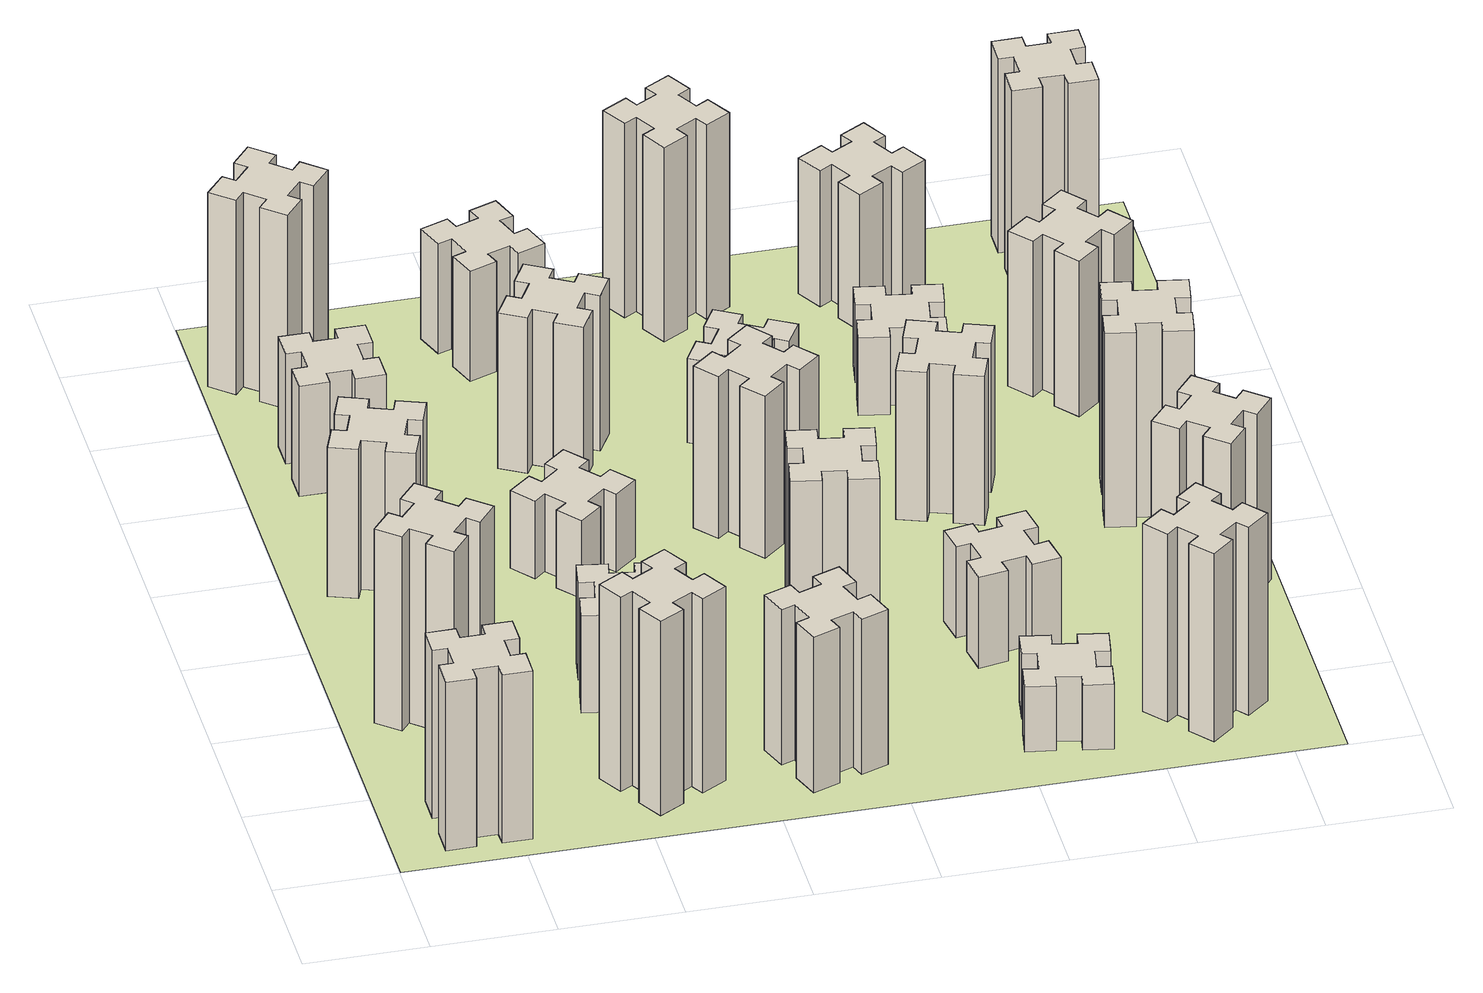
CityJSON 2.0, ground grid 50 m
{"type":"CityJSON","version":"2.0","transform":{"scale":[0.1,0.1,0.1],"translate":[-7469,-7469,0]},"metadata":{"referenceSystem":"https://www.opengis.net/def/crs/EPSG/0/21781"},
"CityObjects":{
"building1":{"type":"Building","attributes":{"class":"1000","function":"1000","usage":"1000","yearOfConstruction":2016,"roofType":"1000","measuredHeight":78,"storeysAboveGround":30,"storeysBelowGround":0},"geometry":[{"type":"Solid","lod":"1","boundaries":[[[[0,1,2,3,4,5,6,7,8,9,10,11,12,13,14,15,16,17,18,19]],[[17,16,20,21]],[[16,15,22,20]],[[15,14,23,22]],[[14,13,24,23]],[[13,12,25,24]],[[12,11,26,25]],[[11,10,27,26]],[[10,9,28,27]],[[9,8,29,28]],[[8,7,30,29]],[[7,6,31,30]],[[6,5,32,31]],[[5,4,33,32]],[[4,3,34,33]],[[3,2,35,34]],[[2,1,36,35]],[[1,0,37,36]],[[0,19,38,37]],[[19,18,39,38]],[[18,17,21,39]],[[24,25,26,27,28,29,30,31,32,33,34,35,36,37,38,39,21,20,22,23]]]]}]},
"building2":{"type":"Building","attributes":{"class":"1000","function":"1000","usage":"1000","yearOfConstruction":2016,"roofType":"1000","measuredHeight":90,"storeysAboveGround":30,"storeysBelowGround":0},"geometry":[{"type":"Solid","lod":"1","boundaries":[[[[40,41,42,43,44,45,46,47,48,49,50,51,52,53,54,55,56,57,58,59]],[[57,56,60,61]],[[56,55,62,60]],[[55,54,63,62]],[[54,53,64,63]],[[53,52,65,64]],[[52,51,66,65]],[[51,50,67,66]],[[50,49,68,67]],[[49,48,69,68]],[[48,47,70,69]],[[47,46,71,70]],[[46,45,72,71]],[[45,44,73,72]],[[44,43,74,73]],[[43,42,75,74]],[[42,41,76,75]],[[41,40,77,76]],[[40,59,78,77]],[[59,58,79,78]],[[58,57,61,79]],[[64,65,66,67,68,69,70,71,72,73,74,75,76,77,78,79,61,60,62,63]]]]}]},
"building3":{"type":"Building","attributes":{"class":"1000","function":"1000","usage":"1000","yearOfConstruction":2016,"roofType":"1000","measuredHeight":69,"storeysAboveGround":30,"storeysBelowGround":0},"geometry":[{"type":"Solid","lod":"1","boundaries":[[[[80,81,82,83,84,85,86,87,88,89,90,91,92,93,94,95,96,97,98,99]],[[97,96,100,101]],[[96,95,102,100]],[[95,94,103,102]],[[94,93,104,103]],[[93,92,105,104]],[[92,91,106,105]],[[91,90,107,106]],[[90,89,108,107]],[[89,88,109,108]],[[88,87,110,109]],[[87,86,111,110]],[[86,85,112,111]],[[85,84,113,112]],[[84,83,114,113]],[[83,82,115,114]],[[82,81,116,115]],[[81,80,117,116]],[[80,99,118,117]],[[99,98,119,118]],[[98,97,101,119]],[[104,105,106,107,108,109,110,111,112,113,114,115,116,117,118,119,101,100,102,103]]]]}]},
"building4":{"type":"Building","attributes":{"class":"1000","function":"1000","usage":"1000","yearOfConstruction":2016,"roofType":"1000","measuredHeight":51,"storeysAboveGround":30,"storeysBelowGround":0},"geometry":[{"type":"Solid","lod":"1","boundaries":[[[[120,121,122,123,124,125,126,127,128,129,130,131,132,133,134,135,136,137,138,139]],[[137,136,140,141]],[[136,135,142,140]],[[135,134,143,142]],[[134,133,144,143]],[[133,132,145,144]],[[132,131,146,145]],[[131,130,147,146]],[[130,129,148,147]],[[129,128,149,148]],[[128,127,150,149]],[[127,126,151,150]],[[126,125,152,151]],[[125,124,153,152]],[[124,123,154,153]],[[123,122,155,154]],[[122,121,156,155]],[[121,120,157,156]],[[120,139,158,157]],[[139,138,159,158]],[[138,137,141,159]],[[144,145,146,147,148,149,150,151,152,153,154,155,156,157,158,159,141,140,142,143]]]]}]},
"building5":{"type":"Building","attributes":{"class":"1000","function":"1000","usage":"1000","yearOfConstruction":2016,"roofType":"1000","measuredHeight":90,"storeysAboveGround":30,"storeysBelowGround":0},"geometry":[{"type":"Solid","lod":"1","boundaries":[[[[160,161,162,163,164,165,166,167,168,169,170,171,172,173,174,175,176,177,178,179]],[[177,176,180,181]],[[176,175,182,180]],[[175,174,183,182]],[[174,173,184,183]],[[173,172,185,184]],[[172,171,186,185]],[[171,170,187,186]],[[170,169,188,187]],[[169,168,189,188]],[[168,167,190,189]],[[167,166,191,190]],[[166,165,192,191]],[[165,164,193,192]],[[164,163,194,193]],[[163,162,195,194]],[[162,161,196,195]],[[161,160,197,196]],[[160,179,198,197]],[[179,178,199,198]],[[178,177,181,199]],[[184,185,186,187,188,189,190,191,192,193,194,195,196,197,198,199,181,180,182,183]]]]}]},
"building6":{"type":"Building","attributes":{"class":"1000","function":"1000","usage":"1000","yearOfConstruction":2016,"roofType":"1000","measuredHeight":90,"storeysAboveGround":30,"storeysBelowGround":0},"geometry":[{"type":"Solid","lod":"1","boundaries":[[[[200,201,202,203,204,205,206,207,208,209,210,211,212,213,214,215,216,217,218,219]],[[217,216,220,221]],[[216,215,222,220]],[[215,214,223,222]],[[214,213,224,223]],[[213,212,225,224]],[[212,211,226,225]],[[211,210,227,226]],[[210,209,228,227]],[[209,208,229,228]],[[208,207,230,229]],[[207,206,231,230]],[[206,205,232,231]],[[205,204,233,232]],[[204,203,234,233]],[[203,202,235,234]],[[202,201,236,235]],[[201,200,237,236]],[[200,219,238,237]],[[219,218,239,238]],[[218,217,221,239]],[[224,225,226,227,228,229,230,231,232,233,234,235,236,237,238,239,221,220,222,223]]]]}]},
"building7":{"type":"Building","attributes":{"class":"1000","function":"1000","usage":"1000","yearOfConstruction":2016,"roofType":"1000","measuredHeight":45,"storeysAboveGround":30,"storeysBelowGround":0},"geometry":[{"type":"Solid","lod":"1","boundaries":[[[[240,241,242,243,244,245,246,247,248,249,250,251,252,253,254,255,256,257,258,259]],[[257,256,260,261]],[[256,255,262,260]],[[255,254,263,262]],[[254,253,264,263]],[[253,252,265,264]],[[252,251,266,265]],[[251,250,267,266]],[[250,249,268,267]],[[249,248,269,268]],[[248,247,270,269]],[[247,246,271,270]],[[246,245,272,271]],[[245,244,273,272]],[[244,243,274,273]],[[243,242,275,274]],[[242,241,276,275]],[[241,240,277,276]],[[240,259,278,277]],[[259,258,279,278]],[[258,257,261,279]],[[264,265,266,267,268,269,270,271,272,273,274,275,276,277,278,279,261,260,262,263]]]]}]},
"building8":{"type":"Building","attributes":{"class":"1000","function":"1000","usage":"1000","yearOfConstruction":2016,"roofType":"1000","measuredHeight":36,"storeysAboveGround":30,"storeysBelowGround":0},"geometry":[{"type":"Solid","lod":"1","boundaries":[[[[280,281,282,283,284,285,286,287,288,289,290,291,292,293,294,295,296,297,298,299]],[[297,296,300,301]],[[296,295,302,300]],[[295,294,303,302]],[[294,293,304,303]],[[293,292,305,304]],[[292,291,306,305]],[[291,290,307,306]],[[290,289,308,307]],[[289,288,309,308]],[[288,287,310,309]],[[287,286,311,310]],[[286,285,312,311]],[[285,284,313,312]],[[284,283,314,313]],[[283,282,315,314]],[[282,281,316,315]],[[281,280,317,316]],[[280,299,318,317]],[[299,298,319,318]],[[298,297,301,319]],[[304,305,306,307,308,309,310,311,312,313,314,315,316,317,318,319,301,300,302,303]]]]}]},
"building9":{"type":"Building","attributes":{"class":"1000","function":"1000","usage":"1000","yearOfConstruction":2016,"roofType":"1000","measuredHeight":72,"storeysAboveGround":30,"storeysBelowGround":0},"geometry":[{"type":"Solid","lod":"1","boundaries":[[[[320,321,322,323,324,325,326,327,328,329,330,331,332,333,334,335,336,337,338,339]],[[337,336,340,341]],[[336,335,342,340]],[[335,334,343,342]],[[334,333,344,343]],[[333,332,345,344]],[[332,331,346,345]],[[331,330,347,346]],[[330,329,348,347]],[[329,328,349,348]],[[328,327,350,349]],[[327,326,351,350]],[[326,325,352,351]],[[325,324,353,352]],[[324,323,354,353]],[[323,322,355,354]],[[322,321,356,355]],[[321,320,357,356]],[[320,339,358,357]],[[339,338,359,358]],[[338,337,341,359]],[[344,345,346,347,348,349,350,351,352,353,354,355,356,357,358,359,341,340,342,343]]]]}]},
"building10":{"type":"Building","attributes":{"class":"1000","function":"1000","usage":"1000","yearOfConstruction":2016,"roofType":"1000","measuredHeight":72,"storeysAboveGround":30,"storeysBelowGround":0},"geometry":[{"type":"Solid","lod":"1","boundaries":[[[[360,361,362,363,364,365,366,367,368,369,370,371,372,373,374,375,376,377,378,379]],[[377,376,380,381]],[[376,375,382,380]],[[375,374,383,382]],[[374,373,384,383]],[[373,372,385,384]],[[372,371,386,385]],[[371,370,387,386]],[[370,369,388,387]],[[369,368,389,388]],[[368,367,390,389]],[[367,366,391,390]],[[366,365,392,391]],[[365,364,393,392]],[[364,363,394,393]],[[363,362,395,394]],[[362,361,396,395]],[[361,360,397,396]],[[360,379,398,397]],[[379,378,399,398]],[[378,377,381,399]],[[384,385,386,387,388,389,390,391,392,393,394,395,396,397,398,399,381,380,382,383]]]]}]},
"building11":{"type":"Building","attributes":{"class":"1000","function":"1000","usage":"1000","yearOfConstruction":2016,"roofType":"1000","measuredHeight":51,"storeysAboveGround":30,"storeysBelowGround":0},"geometry":[{"type":"Solid","lod":"1","boundaries":[[[[400,401,402,403,404,405,406,407,408,409,410,411,412,413,414,415,416,417,418,419]],[[417,416,420,421]],[[416,415,422,420]],[[415,414,423,422]],[[414,413,424,423]],[[413,412,425,424]],[[412,411,426,425]],[[411,410,427,426]],[[410,409,428,427]],[[409,408,429,428]],[[408,407,430,429]],[[407,406,431,430]],[[406,405,432,431]],[[405,404,433,432]],[[404,403,434,433]],[[403,402,435,434]],[[402,401,436,435]],[[401,400,437,436]],[[400,419,438,437]],[[419,418,439,438]],[[418,417,421,439]],[[424,425,426,427,428,429,430,431,432,433,434,435,436,437,438,439,421,420,422,423]]]]}]},
"building12":{"type":"Building","attributes":{"class":"1000","function":"1000","usage":"1000","yearOfConstruction":2016,"roofType":"1000","measuredHeight":87,"storeysAboveGround":30,"storeysBelowGround":0},"geometry":[{"type":"Solid","lod":"1","boundaries":[[[[440,441,442,443,444,445,446,447,448,449,450,451,452,453,454,455,456,457,458,459]],[[457,456,460,461]],[[456,455,462,460]],[[455,454,463,462]],[[454,453,464,463]],[[453,452,465,464]],[[452,451,466,465]],[[451,450,467,466]],[[450,449,468,467]],[[449,448,469,468]],[[448,447,470,469]],[[447,446,471,470]],[[446,445,472,471]],[[445,444,473,472]],[[444,443,474,473]],[[443,442,475,474]],[[442,441,476,475]],[[441,440,477,476]],[[440,459,478,477]],[[459,458,479,478]],[[458,457,461,479]],[[464,465,466,467,468,469,470,471,472,473,474,475,476,477,478,479,461,460,462,463]]]]}]},
"building13":{"type":"Building","attributes":{"class":"1000","function":"1000","usage":"1000","yearOfConstruction":2016,"roofType":"1000","measuredHeight":75,"storeysAboveGround":30,"storeysBelowGround":0},"geometry":[{"type":"Solid","lod":"1","boundaries":[[[[480,481,482,483,484,485,486,487,488,489,490,491,492,493,494,495,496,497,498,499]],[[497,496,500,501]],[[496,495,502,500]],[[495,494,503,502]],[[494,493,504,503]],[[493,492,505,504]],[[492,491,506,505]],[[491,490,507,506]],[[490,489,508,507]],[[489,488,509,508]],[[488,487,510,509]],[[487,486,511,510]],[[486,485,512,511]],[[485,484,513,512]],[[484,483,514,513]],[[483,482,515,514]],[[482,481,516,515]],[[481,480,517,516]],[[480,499,518,517]],[[499,498,519,518]],[[498,497,501,519]],[[504,505,506,507,508,509,510,511,512,513,514,515,516,517,518,519,501,500,502,503]]]]}]},
"building14":{"type":"Building","attributes":{"class":"1000","function":"1000","usage":"1000","yearOfConstruction":2016,"roofType":"1000","measuredHeight":39,"storeysAboveGround":30,"storeysBelowGround":0},"geometry":[{"type":"Solid","lod":"1","boundaries":[[[[520,521,522,523,524,525,526,527,528,529,530,531,532,533,534,535,536,537,538,539]],[[537,536,540,541]],[[536,535,542,540]],[[535,534,543,542]],[[534,533,544,543]],[[533,532,545,544]],[[532,531,546,545]],[[531,530,547,546]],[[530,529,548,547]],[[529,528,549,548]],[[528,527,550,549]],[[527,526,551,550]],[[526,525,552,551]],[[525,524,553,552]],[[524,523,554,553]],[[523,522,555,554]],[[522,521,556,555]],[[521,520,557,556]],[[520,539,558,557]],[[539,538,559,558]],[[538,537,541,559]],[[544,545,546,547,548,549,550,551,552,553,554,555,556,557,558,559,541,540,542,543]]]]}]},
"building15":{"type":"Building","attributes":{"class":"1000","function":"1000","usage":"1000","yearOfConstruction":2016,"roofType":"1000","measuredHeight":30,"storeysAboveGround":30,"storeysBelowGround":0},"geometry":[{"type":"Solid","lod":"1","boundaries":[[[[560,561,562,563,564,565,566,567,568,569,570,571,572,573,574,575,576,577,578,579]],[[577,576,580,581]],[[576,575,582,580]],[[575,574,583,582]],[[574,573,584,583]],[[573,572,585,584]],[[572,571,586,585]],[[571,570,587,586]],[[570,569,588,587]],[[569,568,589,588]],[[568,567,590,589]],[[567,566,591,590]],[[566,565,592,591]],[[565,564,593,592]],[[564,563,594,593]],[[563,562,595,594]],[[562,561,596,595]],[[561,560,597,596]],[[560,579,598,597]],[[579,578,599,598]],[[578,577,581,599]],[[584,585,586,587,588,589,590,591,592,593,594,595,596,597,598,599,581,580,582,583]]]]}]},
"building16":{"type":"Building","attributes":{"class":"1000","function":"1000","usage":"1000","yearOfConstruction":2016,"roofType":"1000","measuredHeight":90,"storeysAboveGround":30,"storeysBelowGround":0},"geometry":[{"type":"Solid","lod":"1","boundaries":[[[[600,601,602,603,604,605,606,607,608,609,610,611,612,613,614,615,616,617,618,619]],[[617,616,620,621]],[[616,615,622,620]],[[615,614,623,622]],[[614,613,624,623]],[[613,612,625,624]],[[612,611,626,625]],[[611,610,627,626]],[[610,609,628,627]],[[609,608,629,628]],[[608,607,630,629]],[[607,606,631,630]],[[606,605,632,631]],[[605,604,633,632]],[[604,603,634,633]],[[603,602,635,634]],[[602,601,636,635]],[[601,600,637,636]],[[600,619,638,637]],[[619,618,639,638]],[[618,617,621,639]],[[624,625,626,627,628,629,630,631,632,633,634,635,636,637,638,639,621,620,622,623]]]]}]},
"building17":{"type":"Building","attributes":{"class":"1000","function":"1000","usage":"1000","yearOfConstruction":2016,"roofType":"1000","measuredHeight":42,"storeysAboveGround":30,"storeysBelowGround":0},"geometry":[{"type":"Solid","lod":"1","boundaries":[[[[640,641,642,643,644,645,646,647,648,649,650,651,652,653,654,655,656,657,658,659]],[[657,656,660,661]],[[656,655,662,660]],[[655,654,663,662]],[[654,653,664,663]],[[653,652,665,664]],[[652,651,666,665]],[[651,650,667,666]],[[650,649,668,667]],[[649,648,669,668]],[[648,647,670,669]],[[647,646,671,670]],[[646,645,672,671]],[[645,644,673,672]],[[644,643,674,673]],[[643,642,675,674]],[[642,641,676,675]],[[641,640,677,676]],[[640,659,678,677]],[[659,658,679,678]],[[658,657,661,679]],[[664,665,666,667,668,669,670,671,672,673,674,675,676,677,678,679,661,660,662,663]]]]}]},
"building18":{"type":"Building","attributes":{"class":"1000","function":"1000","usage":"1000","yearOfConstruction":2016,"roofType":"1000","measuredHeight":69,"storeysAboveGround":30,"storeysBelowGround":0},"geometry":[{"type":"Solid","lod":"1","boundaries":[[[[680,681,682,683,684,685,686,687,688,689,690,691,692,693,694,695,696,697,698,699]],[[697,696,700,701]],[[696,695,702,700]],[[695,694,703,702]],[[694,693,704,703]],[[693,692,705,704]],[[692,691,706,705]],[[691,690,707,706]],[[690,689,708,707]],[[689,688,709,708]],[[688,687,710,709]],[[687,686,711,710]],[[686,685,712,711]],[[685,684,713,712]],[[684,683,714,713]],[[683,682,715,714]],[[682,681,716,715]],[[681,680,717,716]],[[680,699,718,717]],[[699,698,719,718]],[[698,697,701,719]],[[704,705,706,707,708,709,710,711,712,713,714,715,716,717,718,719,701,700,702,703]]]]}]},
"building19":{"type":"Building","attributes":{"class":"1000","function":"1000","usage":"1000","yearOfConstruction":2016,"roofType":"1000","measuredHeight":87,"storeysAboveGround":30,"storeysBelowGround":0},"geometry":[{"type":"Solid","lod":"1","boundaries":[[[[720,721,722,723,724,725,726,727,728,729,730,731,732,733,734,735,736,737,738,739]],[[737,736,740,741]],[[736,735,742,740]],[[735,734,743,742]],[[734,733,744,743]],[[733,732,745,744]],[[732,731,746,745]],[[731,730,747,746]],[[730,729,748,747]],[[729,728,749,748]],[[728,727,750,749]],[[727,726,751,750]],[[726,725,752,751]],[[725,724,753,752]],[[724,723,754,753]],[[723,722,755,754]],[[722,721,756,755]],[[721,720,757,756]],[[720,739,758,757]],[[739,738,759,758]],[[738,737,741,759]],[[744,745,746,747,748,749,750,751,752,753,754,755,756,757,758,759,741,740,742,743]]]]}]},
"building20":{"type":"Building","attributes":{"class":"1000","function":"1000","usage":"1000","yearOfConstruction":2016,"roofType":"1000","measuredHeight":36,"storeysAboveGround":30,"storeysBelowGround":0},"geometry":[{"type":"Solid","lod":"1","boundaries":[[[[760,761,762,763,764,765,766,767,768,769,770,771,772,773,774,775,776,777,778,779]],[[777,776,780,781]],[[776,775,782,780]],[[775,774,783,782]],[[774,773,784,783]],[[773,772,785,784]],[[772,771,786,785]],[[771,770,787,786]],[[770,769,788,787]],[[769,768,789,788]],[[768,767,790,789]],[[767,766,791,790]],[[766,765,792,791]],[[765,764,793,792]],[[764,763,794,793]],[[763,762,795,794]],[[762,761,796,795]],[[761,760,797,796]],[[760,779,798,797]],[[779,778,799,798]],[[778,777,781,799]],[[784,785,786,787,788,789,790,791,792,793,794,795,796,797,798,799,781,780,782,783]]]]}]},
"building21":{"type":"Building","attributes":{"class":"1000","function":"1000","usage":"1000","yearOfConstruction":2016,"roofType":"1000","measuredHeight":63,"storeysAboveGround":30,"storeysBelowGround":0},"geometry":[{"type":"Solid","lod":"1","boundaries":[[[[800,801,802,803,804,805,806,807,808,809,810,811,812,813,814,815,816,817,818,819]],[[817,816,820,821]],[[816,815,822,820]],[[815,814,823,822]],[[814,813,824,823]],[[813,812,825,824]],[[812,811,826,825]],[[811,810,827,826]],[[810,809,828,827]],[[809,808,829,828]],[[808,807,830,829]],[[807,806,831,830]],[[806,805,832,831]],[[805,804,833,832]],[[804,803,834,833]],[[803,802,835,834]],[[802,801,836,835]],[[801,800,837,836]],[[800,819,838,837]],[[819,818,839,838]],[[818,817,821,839]],[[824,825,826,827,828,829,830,831,832,833,834,835,836,837,838,839,821,820,822,823]]]]}]},
"building22":{"type":"Building","attributes":{"class":"1000","function":"1000","usage":"1000","yearOfConstruction":2016,"roofType":"1000","measuredHeight":84,"storeysAboveGround":30,"storeysBelowGround":0},"geometry":[{"type":"Solid","lod":"1","boundaries":[[[[840,841,842,843,844,845,846,847,848,849,850,851,852,853,854,855,856,857,858,859]],[[857,856,860,861]],[[856,855,862,860]],[[855,854,863,862]],[[854,853,864,863]],[[853,852,865,864]],[[852,851,866,865]],[[851,850,867,866]],[[850,849,868,867]],[[849,848,869,868]],[[848,847,870,869]],[[847,846,871,870]],[[846,845,872,871]],[[845,844,873,872]],[[844,843,874,873]],[[843,842,875,874]],[[842,841,876,875]],[[841,840,877,876]],[[840,859,878,877]],[[859,858,879,878]],[[858,857,861,879]],[[864,865,866,867,868,869,870,871,872,873,874,875,876,877,878,879,861,860,862,863]]]]}]},
"building23":{"type":"Building","attributes":{"class":"1000","function":"1000","usage":"1000","yearOfConstruction":2016,"roofType":"1000","measuredHeight":90,"storeysAboveGround":30,"storeysBelowGround":0},"geometry":[{"type":"Solid","lod":"1","boundaries":[[[[880,881,882,883,884,885,886,887,888,889,890,891,892,893,894,895,896,897,898,899]],[[897,896,900,901]],[[896,895,902,900]],[[895,894,903,902]],[[894,893,904,903]],[[893,892,905,904]],[[892,891,906,905]],[[891,890,907,906]],[[890,889,908,907]],[[889,888,909,908]],[[888,887,910,909]],[[887,886,911,910]],[[886,885,912,911]],[[885,884,913,912]],[[884,883,914,913]],[[883,882,915,914]],[[882,881,916,915]],[[881,880,917,916]],[[880,899,918,917]],[[899,898,919,918]],[[898,897,901,919]],[[904,905,906,907,908,909,910,911,912,913,914,915,916,917,918,919,901,900,902,903]]]]}]},
"building24":{"type":"Building","attributes":{"class":"1000","function":"1000","usage":"1000","yearOfConstruction":2016,"roofType":"1000","measuredHeight":72,"storeysAboveGround":30,"storeysBelowGround":0},"geometry":[{"type":"Solid","lod":"1","boundaries":[[[[920,921,922,923,924,925,926,927,928,929,930,931,932,933,934,935,936,937,938,939]],[[937,936,940,941]],[[936,935,942,940]],[[935,934,943,942]],[[934,933,944,943]],[[933,932,945,944]],[[932,931,946,945]],[[931,930,947,946]],[[930,929,948,947]],[[929,928,949,948]],[[928,927,950,949]],[[927,926,951,950]],[[926,925,952,951]],[[925,924,953,952]],[[924,923,954,953]],[[923,922,955,954]],[[922,921,956,955]],[[921,920,957,956]],[[920,939,958,957]],[[939,938,959,958]],[[938,937,941,959]],[[944,945,946,947,948,949,950,951,952,953,954,955,956,957,958,959,941,940,942,943]]]]}]},
"building25":{"type":"Building","attributes":{"class":"1000","function":"1000","usage":"1000","yearOfConstruction":2016,"roofType":"1000","measuredHeight":90,"storeysAboveGround":30,"storeysBelowGround":0},"geometry":[{"type":"Solid","lod":"1","boundaries":[[[[960,961,962,963,964,965,966,967,968,969,970,971,972,973,974,975,976,977,978,979]],[[977,976,980,981]],[[976,975,982,980]],[[975,974,983,982]],[[974,973,984,983]],[[973,972,985,984]],[[972,971,986,985]],[[971,970,987,986]],[[970,969,988,987]],[[969,968,989,988]],[[968,967,990,989]],[[967,966,991,990]],[[966,965,992,991]],[[965,964,993,992]],[[964,963,994,993]],[[963,962,995,994]],[[962,961,996,995]],[[961,960,997,996]],[[960,979,998,997]],[[979,978,999,998]],[[978,977,981,999]],[[984,985,986,987,988,989,990,991,992,993,994,995,996,997,998,999,981,980,982,983]]]]}]},
"landuse1":{"type":"LandUse","attributes":{"name":"plot1","function":"1010"},"geometry":[{"type":"MultiSurface","lod":"1","boundaries":[[[1000,1001,1002,1003]]]}]}
},
"vertices":[
[265,325,0],[265,225,0],[205,225,0],[205,105,0],[325,105,0],[325,165,0],[425,165,0],[425,105,0],[545,105,0],[545,225,0],[485,225,0],[485,325,0],[545,325,0],[545,445,0],[425,445,0],[425,385,0],[325,385,0],[325,445,0],[205,445,0],[205,325,0],[325,385,780],[325,445,780],[425,385,780],[425,445,780],[545,445,780],[545,325,780],[485,325,780],[485,225,780],[545,225,780],[545,105,780],[425,105,780],[425,165,780],[325,165,780],[325,105,780],[205,105,780],[205,225,780],[265,225,780],[265,325,780],[205,325,780],[205,445,780],
[484,1067,0],[408,1132,0],[446,1178,0],[354,1255,0],[277,1163,0],[323,1124,0],[259,1048,0],[213,1086,0],[136,994,0],[228,917,0],[266,963,0],[343,899,0],[304,853,0],[396,776,0],[473,868,0],[427,906,0],[492,983,0],[538,944,0],[615,1036,0],[523,1113,0],[492,983,900],[538,944,900],[427,906,900],[473,868,900],[396,776,900],[304,853,900],[343,899,900],[266,963,900],[228,917,900],[136,994,900],[213,1086,900],[259,1048,900],[323,1124,900],[277,1163,900],[354,1255,900],[446,1178,900],[408,1132,900],[484,1067,900],[523,1113,900],[615,1036,900],
[291,1869,0],[385,1835,0],[364,1779,0],[477,1737,0],[518,1850,0],[462,1871,0],[496,1965,0],[552,1944,0],[593,2057,0],[480,2098,0],[460,2042,0],[366,2076,0],[387,2132,0],[274,2173,0],[233,2060,0],[289,2040,0],[255,1946,0],[199,1967,0],[157,1854,0],[270,1813,0],[255,1946,690],[199,1967,690],[289,2040,690],[233,2060,690],[274,2173,690],[387,2132,690],[366,2076,690],[460,2042,690],[480,2098,690],[593,2057,690],[552,1944,690],[496,1965,690],[462,1871,690],[518,1850,690],[477,1737,690],[364,1779,690],[385,1835,690],[291,1869,690],[270,1813,690],[157,1854,690],
[485,2645,0],[485,2745,0],[545,2745,0],[545,2865,0],[425,2865,0],[425,2805,0],[325,2805,0],[325,2865,0],[205,2865,0],[205,2745,0],[265,2745,0],[265,2645,0],[205,2645,0],[205,2525,0],[325,2525,0],[325,2585,0],[425,2585,0],[425,2525,0],[545,2525,0],[545,2645,0],[425,2585,510],[425,2525,510],[325,2585,510],[325,2525,510],[205,2525,510],[205,2645,510],[265,2645,510],[265,2745,510],[205,2745,510],[205,2865,510],[325,2865,510],[325,2805,510],[425,2805,510],[425,2865,510],[545,2865,510],[545,2745,510],[485,2745,510],[485,2645,510],[545,2645,510],[545,2525,510],
[1127,255,0],[1214,305,0],[1244,253,0],[1348,313,0],[1288,417,0],[1236,387,0],[1186,474,0],[1238,504,0],[1178,608,0],[1074,548,0],[1104,496,0],[1017,446,0],[987,498,0],[883,438,0],[943,334,0],[995,364,0],[1045,277,0],[993,247,0],[1053,143,0],[1157,203,0],[1045,277,900],[993,247,900],[995,364,900],[943,334,900],[883,438,900],[987,498,900],[1017,446,900],[1104,496,900],[1074,548,900],[1178,608,900],[1238,504,900],[1186,474,900],[1236,387,900],[1288,417,900],[1348,313,900],[1244,253,900],[1214,305,900],[1127,255,900],[1157,203,900],[1053,143,900],
[384,3387,0],[308,3452,0],[346,3498,0],[254,3575,0],[177,3483,0],[223,3444,0],[159,3368,0],[113,3406,0],[36,3314,0],[128,3237,0],[166,3283,0],[243,3219,0],[204,3173,0],[296,3096,0],[373,3188,0],[327,3226,0],[392,3303,0],[438,3264,0],[515,3356,0],[423,3433,0],[392,3303,900],[438,3264,900],[327,3226,900],[373,3188,900],[296,3096,900],[204,3173,900],[243,3219,900],[166,3283,900],[128,3237,900],[36,3314,900],[113,3406,900],[159,3368,900],[223,3444,900],[177,3483,900],[254,3575,900],[346,3498,900],[308,3452,900],[384,3387,900],[423,3433,900],[515,3356,900],
[1047,916,0],[1145,898,0],[1135,839,0],[1253,818,0],[1274,937,0],[1215,947,0],[1232,1045,0],[1291,1035,0],[1312,1153,0],[1194,1174,0],[1184,1115,0],[1085,1132,0],[1096,1191,0],[977,1212,0],[957,1094,0],[1016,1084,0],[998,985,0],[939,996,0],[918,877,0],[1037,857,0],[998,985,450],[939,996,450],[1016,1084,450],[957,1094,450],[977,1212,450],[1096,1191,450],[1085,1132,450],[1184,1115,450],[1194,1174,450],[1312,1153,450],[1291,1035,450],[1232,1045,450],[1215,947,450],[1274,937,450],[1253,818,450],[1135,839,450],[1145,898,450],[1047,916,450],[1037,857,450],[918,877,450],
[1083,1972,0],[1006,1907,0],[968,1953,0],[876,1876,0],[953,1784,0],[999,1823,0],[1063,1746,0],[1017,1708,0],[1094,1616,0],[1186,1693,0],[1148,1739,0],[1224,1803,0],[1263,1757,0],[1355,1834,0],[1278,1926,0],[1232,1888,0],[1167,1964,0],[1213,2003,0],[1136,2095,0],[1044,2018,0],[1167,1964,360],[1213,2003,360],[1232,1888,360],[1278,1926,360],[1355,1834,360],[1263,1757,360],[1224,1803,360],[1148,1739,360],[1186,1693,360],[1094,1616,360],[1017,1708,360],[1063,1746,360],[999,1823,360],[953,1784,360],[876,1876,360],[968,1953,360],[1006,1907,360],[1083,1972,360],[1044,2018,360],[1136,2095,360],
[1765,496,0],[1671,462,0],[1650,518,0],[1537,477,0],[1579,364,0],[1635,385,0],[1669,291,0],[1613,270,0],[1654,157,0],[1767,199,0],[1746,255,0],[1840,289,0],[1860,233,0],[1973,274,0],[1932,387,0],[1876,366,0],[1842,460,0],[1898,480,0],[1857,593,0],[1744,552,0],[1842,460,720],[1898,480,720],[1876,366,720],[1932,387,720],[1973,274,720],[1860,233,720],[1840,289,720],[1746,255,720],[1767,199,720],[1654,157,720],[1613,270,720],[1669,291,720],[1635,385,720],[1579,364,720],[1537,477,720],[1650,518,720],[1671,462,720],[1765,496,720],[1744,552,720],[1857,593,720],
[1314,2666,0],[1227,2716,0],[1257,2768,0],[1153,2828,0],[1093,2724,0],[1145,2694,0],[1095,2607,0],[1043,2637,0],[983,2533,0],[1087,2473,0],[1117,2525,0],[1204,2475,0],[1174,2423,0],[1278,2363,0],[1338,2467,0],[1286,2497,0],[1336,2584,0],[1388,2554,0],[1448,2658,0],[1344,2718,0],[1336,2584,720],[1388,2554,720],[1286,2497,720],[1338,2467,720],[1278,2363,720],[1174,2423,720],[1204,2475,720],[1117,2525,720],[1087,2473,720],[983,2533,720],[1043,2637,720],[1095,2607,720],[1145,2694,720],[1093,2724,720],[1153,2828,720],[1257,2768,720],[1227,2716,720],[1314,2666,720],[1344,2718,720],[1448,2658,720],
[1125,3456,0],[1031,3422,0],[1010,3478,0],[897,3437,0],[939,3324,0],[995,3345,0],[1029,3251,0],[973,3230,0],[1014,3117,0],[1127,3159,0],[1106,3215,0],[1200,3249,0],[1220,3193,0],[1333,3234,0],[1292,3347,0],[1236,3326,0],[1202,3420,0],[1258,3440,0],[1217,3553,0],[1104,3512,0],[1202,3420,510],[1258,3440,510],[1236,3326,510],[1292,3347,510],[1333,3234,510],[1220,3193,510],[1200,3249,510],[1106,3215,510],[1127,3159,510],[1014,3117,510],[973,3230,510],[1029,3251,510],[995,3345,510],[939,3324,510],[897,3437,510],[1010,3478,510],[1031,3422,510],[1125,3456,510],[1104,3512,510],[1217,3553,510],
[2055,1047,0],[2072,1145,0],[2131,1135,0],[2152,1253,0],[2034,1274,0],[2024,1215,0],[1925,1232,0],[1936,1291,0],[1817,1312,0],[1797,1194,0],[1856,1184,0],[1838,1085,0],[1779,1096,0],[1758,977,0],[1877,957,0],[1887,1016,0],[1985,998,0],[1975,939,0],[2093,918,0],[2114,1037,0],[1985,998,870],[1975,939,870],[1887,1016,870],[1877,957,870],[1758,977,870],[1779,1096,870],[1838,1085,870],[1856,1184,870],[1797,1194,870],[1817,1312,870],[1936,1291,870],[1925,1232,870],[2024,1215,870],[2034,1274,870],[2152,1253,870],[2131,1135,870],[2072,1145,870],[2055,1047,870],[2114,1037,870],[2093,918,870],
[1972,1988,0],[1907,2064,0],[1953,2103,0],[1876,2195,0],[1784,2118,0],[1823,2072,0],[1746,2007,0],[1708,2053,0],[1616,1976,0],[1693,1884,0],[1739,1923,0],[1803,1846,0],[1757,1808,0],[1834,1716,0],[1926,1793,0],[1888,1839,0],[1964,1903,0],[2003,1857,0],[2095,1934,0],[2018,2026,0],[1964,1903,750],[2003,1857,750],[1888,1839,750],[1926,1793,750],[1834,1716,750],[1757,1808,750],[1803,1846,750],[1739,1923,750],[1693,1884,750],[1616,1976,750],[1708,2053,750],[1746,2007,750],[1823,2072,750],[1784,2118,750],[1876,2195,750],[1953,2103,750],[1907,2064,750],[1972,1988,750],[2018,2026,750],[2095,1934,750],
[2026,2497,0],[2076,2584,0],[2128,2554,0],[2188,2658,0],[2084,2718,0],[2054,2666,0],[1967,2716,0],[1997,2768,0],[1893,2828,0],[1833,2724,0],[1885,2694,0],[1835,2607,0],[1783,2637,0],[1723,2533,0],[1827,2473,0],[1857,2525,0],[1944,2475,0],[1914,2423,0],[2018,2363,0],[2078,2467,0],[1944,2475,390],[1914,2423,390],[1857,2525,390],[1827,2473,390],[1723,2533,390],[1783,2637,390],[1835,2607,390],[1885,2694,390],[1833,2724,390],[1893,2828,390],[1997,2768,390],[1967,2716,390],[2054,2666,390],[2084,2718,390],[2188,2658,390],[2128,2554,390],[2076,2584,390],[2026,2497,390],[2078,2467,390],[2018,2363,390],
[2596,444,0],[2578,345,0],[2519,356,0],[2498,237,0],[2617,217,0],[2627,276,0],[2725,258,0],[2715,199,0],[2833,178,0],[2854,297,0],[2795,307,0],[2812,405,0],[2871,395,0],[2892,513,0],[2774,534,0],[2764,475,0],[2665,492,0],[2676,551,0],[2557,572,0],[2537,454,0],[2665,492,300],[2676,551,300],[2764,475,300],[2774,534,300],[2892,513,300],[2871,395,300],[2812,405,300],[2795,307,300],[2854,297,300],[2833,178,300],[2715,199,300],[2725,258,300],[2627,276,300],[2617,217,300],[2498,237,300],[2519,356,300],[2578,345,300],[2596,444,300],[2537,454,300],[2557,572,300],
[1844,3556,0],[1757,3506,0],[1727,3558,0],[1623,3498,0],[1683,3394,0],[1735,3424,0],[1785,3337,0],[1733,3307,0],[1793,3203,0],[1897,3263,0],[1867,3315,0],[1954,3365,0],[1984,3313,0],[2088,3373,0],[2028,3477,0],[1976,3447,0],[1926,3534,0],[1978,3564,0],[1918,3668,0],[1814,3608,0],[1926,3534,900],[1978,3564,900],[1976,3447,900],[2028,3477,900],[2088,3373,900],[1984,3313,900],[1954,3365,900],[1867,3315,900],[1897,3263,900],[1793,3203,900],[1733,3307,900],[1785,3337,900],[1735,3424,900],[1683,3394,900],[1623,3498,900],[1727,3558,900],[1757,3506,900],[1844,3556,900],[1814,3608,900],[1918,3668,900],
[2625,1132,0],[2527,1115,0],[2517,1174,0],[2398,1153,0],[2419,1035,0],[2478,1045,0],[2496,947,0],[2437,937,0],[2457,818,0],[2576,839,0],[2565,898,0],[2664,916,0],[2674,857,0],[2792,877,0],[2771,996,0],[2712,985,0],[2695,1084,0],[2754,1094,0],[2733,1212,0],[2615,1191,0],[2695,1084,420],[2754,1094,420],[2712,985,420],[2771,996,420],[2792,877,420],[2674,857,420],[2664,916,420],[2565,898,420],[2576,839,420],[2457,818,420],[2437,937,420],[2496,947,420],[2478,1045,420],[2419,1035,420],[2398,1153,420],[2517,1174,420],[2527,1115,420],[2625,1132,420],[2615,1191,420],[2733,1212,420],
[2682,1871,0],[2716,1965,0],[2772,1944,0],[2813,2057,0],[2700,2098,0],[2680,2042,0],[2586,2076,0],[2607,2132,0],[2494,2173,0],[2453,2060,0],[2509,2040,0],[2475,1946,0],[2419,1967,0],[2377,1854,0],[2490,1813,0],[2511,1869,0],[2605,1835,0],[2584,1779,0],[2697,1737,0],[2738,1850,0],[2605,1835,690],[2584,1779,690],[2511,1869,690],[2490,1813,690],[2377,1854,690],[2419,1967,690],[2475,1946,690],[2509,2040,690],[2453,2060,690],[2494,2173,690],[2607,2132,690],[2586,2076,690],[2680,2042,690],[2700,2098,690],[2813,2057,690],[2772,1944,690],[2716,1965,690],[2682,1871,690],[2738,1850,690],[2697,1737,690],
[3268,259,0],[3344,323,0],[3383,277,0],[3475,354,0],[3398,446,0],[3352,408,0],[3287,484,0],[3333,523,0],[3256,615,0],[3164,538,0],[3203,492,0],[3126,427,0],[3088,473,0],[2996,396,0],[3073,304,0],[3119,343,0],[3183,266,0],[3137,228,0],[3214,136,0],[3306,213,0],[3183,266,870],[3137,228,870],[3119,343,870],[3073,304,870],[2996,396,870],[3088,473,870],[3126,427,870],[3203,492,870],[3164,538,870],[3256,615,870],[3333,523,870],[3287,484,870],[3352,408,870],[3398,446,870],[3475,354,870],[3383,277,870],[3344,323,870],[3268,259,870],[3306,213,870],[3214,136,870],
[2664,2795,0],[2565,2812,0],[2576,2871,0],[2457,2892,0],[2437,2774,0],[2496,2764,0],[2478,2665,0],[2419,2676,0],[2398,2557,0],[2517,2537,0],[2527,2596,0],[2625,2578,0],[2615,2519,0],[2733,2498,0],[2754,2617,0],[2695,2627,0],[2712,2725,0],[2771,2715,0],[2792,2833,0],[2674,2854,0],[2712,2725,360],[2771,2715,360],[2695,2627,360],[2754,2617,360],[2733,2498,360],[2615,2519,360],[2625,2578,360],[2527,2596,360],[2517,2537,360],[2398,2557,360],[2419,2676,360],[2478,2665,360],[2496,2764,360],[2437,2774,360],[2457,2892,360],[2576,2871,360],[2565,2812,360],[2664,2795,360],[2674,2854,360],[2792,2833,360],
[2716,3347,0],[2666,3434,0],[2718,3464,0],[2658,3568,0],[2554,3508,0],[2584,3456,0],[2497,3406,0],[2467,3458,0],[2363,3398,0],[2423,3294,0],[2475,3324,0],[2525,3237,0],[2473,3207,0],[2533,3103,0],[2637,3163,0],[2607,3215,0],[2694,3265,0],[2724,3213,0],[2828,3273,0],[2768,3377,0],[2694,3265,630],[2724,3213,630],[2607,3215,630],[2637,3163,630],[2533,3103,630],[2473,3207,630],[2525,3237,630],[2475,3324,630],[2423,3294,630],[2363,3398,630],[2467,3458,630],[2497,3406,630],[2584,3456,630],[2554,3508,630],[2658,3568,630],[2718,3464,630],[2666,3434,630],[2716,3347,630],[2768,3377,630],[2828,3273,630],
[3487,1006,0],[3552,1083,0],[3598,1044,0],[3675,1136,0],[3583,1213,0],[3544,1167,0],[3468,1232,0],[3506,1278,0],[3414,1355,0],[3337,1263,0],[3383,1224,0],[3319,1148,0],[3273,1186,0],[3196,1094,0],[3288,1017,0],[3326,1063,0],[3403,999,0],[3364,953,0],[3456,876,0],[3533,968,0],[3403,999,840],[3364,953,840],[3326,1063,840],[3288,1017,840],[3196,1094,840],[3273,1186,840],[3319,1148,840],[3383,1224,840],[3337,1263,840],[3414,1355,840],[3506,1278,840],[3468,1232,840],[3544,1167,840],[3583,1213,840],[3675,1136,840],[3598,1044,840],[3552,1083,840],[3487,1006,840],[3533,968,840],[3456,876,840],
[3267,1656,0],[3365,1638,0],[3355,1579,0],[3473,1558,0],[3494,1677,0],[3435,1687,0],[3452,1785,0],[3511,1775,0],[3532,1893,0],[3414,1914,0],[3404,1855,0],[3305,1872,0],[3316,1931,0],[3197,1952,0],[3177,1834,0],[3236,1824,0],[3218,1725,0],[3159,1736,0],[3138,1617,0],[3257,1597,0],[3218,1725,900],[3159,1736,900],[3236,1824,900],[3177,1834,900],[3197,1952,900],[3316,1931,900],[3305,1872,900],[3404,1855,900],[3414,1914,900],[3532,1893,900],[3511,1775,900],[3452,1785,900],[3435,1687,900],[3494,1677,900],[3473,1558,900],[3355,1579,900],[3365,1638,900],[3267,1656,900],[3257,1597,900],[3138,1617,900],
[3119,2563,0],[3183,2486,0],[3137,2448,0],[3214,2356,0],[3306,2433,0],[3268,2479,0],[3344,2543,0],[3383,2497,0],[3475,2574,0],[3398,2666,0],[3352,2628,0],[3287,2704,0],[3333,2743,0],[3256,2835,0],[3164,2758,0],[3203,2712,0],[3126,2647,0],[3088,2693,0],[2996,2616,0],[3073,2524,0],[3126,2647,720],[3088,2693,720],[3203,2712,720],[3164,2758,720],[3256,2835,720],[3333,2743,720],[3287,2704,720],[3352,2628,720],[3398,2666,720],[3475,2574,720],[3383,2497,720],[3344,2543,720],[3268,2479,720],[3306,2433,720],[3214,2356,720],[3137,2448,720],[3183,2486,720],[3119,2563,720],[3073,2524,720],[2996,2616,720],
[3285,3325,0],[3385,3325,0],[3385,3265,0],[3505,3265,0],[3505,3385,0],[3445,3385,0],[3445,3485,0],[3505,3485,0],[3505,3605,0],[3385,3605,0],[3385,3545,0],[3285,3545,0],[3285,3605,0],[3165,3605,0],[3165,3485,0],[3225,3485,0],[3225,3385,0],[3165,3385,0],[3165,3265,0],[3285,3265,0],[3225,3385,900],[3165,3385,900],[3225,3485,900],[3165,3485,900],[3165,3605,900],[3285,3605,900],[3285,3545,900],[3385,3545,900],[3385,3605,900],[3505,3605,900],[3505,3485,900],[3445,3485,900],[3445,3385,900],[3505,3385,900],[3505,3265,900],[3385,3265,900],[3385,3325,900],[3285,3325,900],[3285,3265,900],[3165,3265,900],
[5,3705,0],[3705,3705,0],[3705,5,0],[5,5,0]
]}
